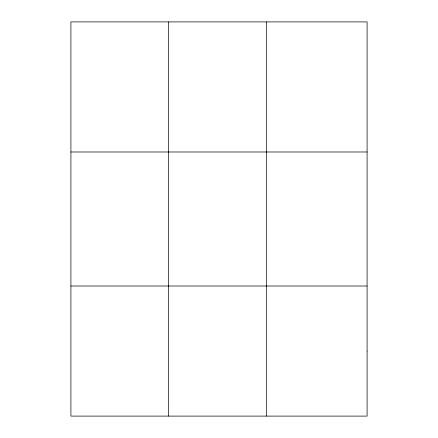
<?xml version="1.0" encoding="UTF-8"?>
<svg xmlns="http://www.w3.org/2000/svg" width="438" height="438" viewBox="0 0 438 438"><rect width="100%" height="100%" fill="white"/><g stroke="black" fill="none" stroke-linecap="round" stroke-linejoin="round"><path stroke-width="0.66" d="M168.652 21.9L168.652 416.1M266.386 21.9L266.386 416.1M70.912 151.986L367.088 151.986M70.912 286.014L367.088 286.014M367.088 351.057L367.088 416.1L70.912 416.1L70.912 21.9L367.088 21.9L367.088 351.057"/></g></svg>
